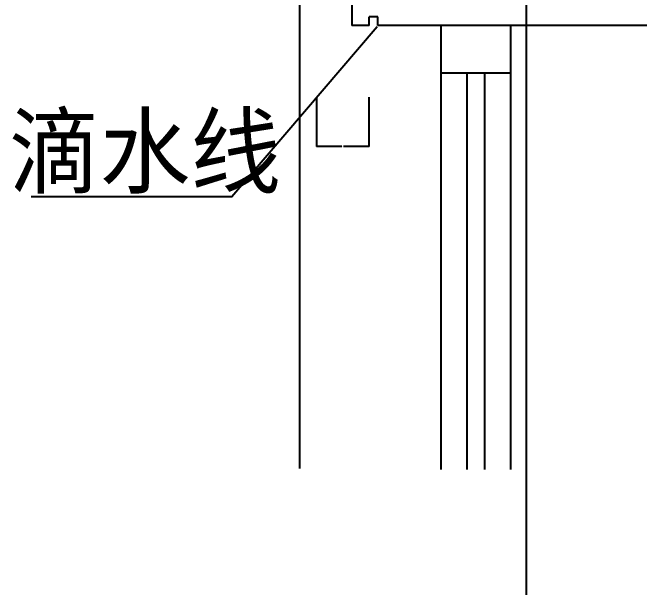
# Model space of a CAD drawing. Header units: metres. Extents: x 9633 to 11738, y -1106 to 2691.
# Drawn here: x 9730 to 10449, y 792 to 1453 of the extents above; entities that cross this region are included whole.
import ezdxf

# ---------------------------------------------------------------- set-up
doc = ezdxf.new("R2010")
doc.units = ezdxf.units.M
for name, color, linetype in [('DOTE', 1, 'Continuous'), ('PUB_DIM', 3, 'Continuous'), ('PUB_TEXT', 7, 'Continuous'), ('S_SURFACE', 6, 'Continuous'), ('WINDOW', 2, 'Continuous')]:
    doc.layers.add(name, color=color, linetype=linetype)
doc.dimstyles.get("Standard").update_dxf_attribs({"dimtxt": 2.5, "dimasz": 2.5, "dimexe": 1.25, "dimexo": 0.625, "dimtad": 1, "dimcen": 2.5, "dimazin": 3, "dimtfac": 1, "dimtmove": 0, "dimatfit": 3})

# ---------------------------------------------------------------- blocks, each defined once
blk = doc.blocks.new('*D11')
for p, q in [((10078.72, 1355.6), (10078.72, 1298.79)), ((10138.72, 1355.6), (10138.72, 1298.79)), ((10107.72, 1298.79), (10078.47, 1298.79)), ((10138.97, 1298.79), (10109.72, 1298.79))]:
    blk.add_line(p, q)
at = {"layer": 'Defpoints'}
for p in [(10078.72, 1355.6), (10138.72, 1355.6), (10138.72, 1298.79)]:
    blk.add_point(p, dxfattribs=at)
at = {"layer": 'PUB_DIM', "insert": (10108.72, 1298.79), "char_height": 1, "attachment_point": 5}
blk.add_mtext('60', dxfattribs=at)

msp = doc.modelspace()

# ---------------------------------------------------------------- linework, layer by layer
at = {"layer": 'DOTE'}
msp.add_line((10319.16, 2508.77), (10319.16, -429.3), dxfattribs=at)
at = {"layer": 'PUB_DIM'}
msp.add_lwpolyline([(10148.11, 1436.35), (9981.51, 1241.09), (9751.01, 1241.09)], dxfattribs=at)
at = {"layer": 'S_SURFACE'}
for p, q in [((10059.16, 2467.97), (10059.16, 929)), ((10119.16, 1497.88), (10119.16, 1437.88)), ((10149.16, 1447.88), (10139.16, 1447.88)), ((10139.16, 1437.88), (10139.16, 1447.88)), ((10149.16, 1437.88), (10149.16, 1447.88)), ((10139.16, 1437.88), (10119.16, 1437.88)), ((10459.16, 1437.88), (10149.16, 1437.88))]:
    msp.add_line(p, q, dxfattribs=at)
at = {"layer": 'WINDOW'}
for p, q in [((10221.24, 1437.88), (10221.24, 927.82)), ((10301.24, 1437.88), (10301.24, 927.82)), ((10221.24, 1383.59), (10301.24, 1383.59)), ((10251.24, 1383.59), (10251.24, 927.82)), ((10271.24, 1383.59), (10271.24, 927.82))]:
    msp.add_line(p, q, dxfattribs=at)

# ---------------------------------------------------------------- texts
at = {"layer": 'PUB_TEXT'}
msp.add_text('滴水线', height=80, dxfattribs=at).set_placement((9725.86, 1253.56))

# ---------------------------------------------------------------- dimensions: what is measured, and where the dimension line sits
at = {"layer": 'PUB_DIM'}
dim = msp.add_linear_dim(base=(10138.72, 1298.79), p1=(10138.72, 1355.6), p2=(10078.72, 1355.6), dimstyle='Standard', dxfattribs=at)
dim.commit()
dim.dimension.update_dxf_attribs({"geometry": '*D11', "text_midpoint": (10108.72, 1298.79)})

doc.saveas('drawing.dxf')
